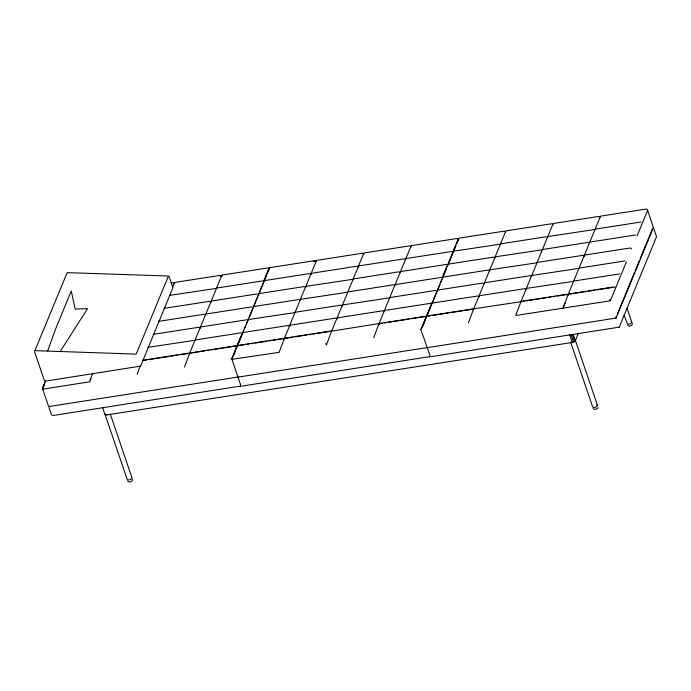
<?xml version="1.0" encoding="UTF-8"?>
<svg xmlns="http://www.w3.org/2000/svg" width="691" height="691" viewBox="0 0 691 691"><rect width="100%" height="100%" fill="white"/><g stroke="black" fill="none" stroke-linecap="round" stroke-linejoin="round"><path stroke-width="1.04" d="M137.146 374.444L140.074 366.1M184.471 367.085L189.757 352.997M373.753 337.623L379.039 323.535M468.394 322.887L473.68 308.808L520.383 301.786M563.035 308.16L568.322 294.072M49.121 406.515L237.557 377.105L237.099 377.07M458.548 239.138L458.28 239.958L457.934 239.345M458.496 239.423L458.28 239.958L457.632 239.276M632.541 323.82L631.928 325.09L630.563 325.876L628.991 326.117L627.678 325.521M653.099 228.073L653.116 228.134M49.51 406.265L49.052 406.317M230.846 358.689L231.235 358.819M238.792 376.802L238.404 377.053L426.839 347.642L426.39 347.608M420.128 329.227L420.586 329.262M428.075 347.34L427.686 347.59L615.672 318.136C616.32 318.992 615.042 317.324 616.484 316.167M609.41 299.764L609.868 299.799M331.671 331.162L378.046 323.69L379.1 324.64M158.697 320.892L158.559 321.384L204.484 314.241L205.858 315.182M189.982 352.453L205.797 314.077L251.809 306.873M205.875 314.016L211.265 301.043L257.467 293.891M211.221 301.043L216.611 288.061L262.502 280.917M216.568 288.061L221.958 275.087L267.849 267.944M242.541 332.596L288.432 325.452L289.805 326.402L289.97 324.753L305.785 286.368L352.488 279.345M305.863 286.307L316.478 260.412L362.49 253.217L363.855 254.158M331.948 330.358L342.416 304.956L389.111 297.933M342.494 304.895L347.875 291.922L393.766 284.77L395.14 285.72M347.841 291.922L353.222 278.939L399.113 271.796L400.486 272.746M353.187 278.939L358.569 265.966L404.46 258.823L405.833 259.764M358.534 265.966L363.915 252.992L409.806 245.849L411.18 246.791M379.264 322.991L395.079 284.614L441.402 277.402M395.157 284.554L400.547 271.58L446.438 264.428L447.803 265.379L453.097 251.291M400.504 271.58L405.893 258.598L451.784 251.455M405.85 258.598L411.24 245.625L457.131 238.481M431.789 303.142L431.935 302.649M426.589 315.623L431.823 303.133L477.723 295.99L479.088 296.94L479.252 295.282L489.841 269.818L536.423 262.856M489.798 269.818L495.188 256.845L541.77 249.883M495.145 256.845L500.534 243.871L546.426 236.728L547.79 237.669M500.491 243.871L505.881 230.898L551.772 223.746L553.137 224.696M521.23 300.896L531.699 275.493L578.393 268.471M531.776 275.433L537.157 262.45L583.057 255.307L584.422 256.257M537.123 262.459L547.738 236.564L594.433 229.542M547.816 236.503L553.197 223.53L599.088 216.387L600.462 217.328M568.546 293.528L579.015 268.125L625.027 260.922M579.093 268.065L584.482 255.091L630.373 247.948L631.738 248.89M584.439 255.091L589.829 242.109L635.72 234.966M589.786 242.118L595.176 229.136L641.067 221.992M595.132 229.136L600.522 216.162L646.413 209.019L647.778 209.96M47.627 350.976L55.22 329.935L71.251 291.006L75.207 309.05L87.541 308.678L60.264 351.391M42.669 387.53L45.433 380.836M42.652 388.385L45.096 382.46M42.669 388.783L44.665 383.946M89.994 380.162L92.749 373.468M91.065 378.823L89.83 381.812L42.505 389.18M172.543 287.292L174.633 282.455L220.524 275.312L221.897 276.253M140.739 365.798L172.828 287.948M231.96 358.068L237.082 345.638M237.307 345.085L242.429 332.656M264.04 280.209L269.153 267.78M231.934 358.923L268.98 269.015M233.549 355.45L235.139 351.581M236.339 348.679L237.03 345.889L244.467 344.731M238.369 343.747L242.075 334.764M242.481 333.762L243.716 330.773M244.519 328.812L245.771 325.781M246.557 323.863L248.605 318.914M249.416 316.936L266.545 275.355M267.365 273.377L268.6 270.38M268.998 269.421L269.214 268.885M284.398 338.27L279.112 352.35L231.951 359.32L237.687 376.172M284.623 337.726L289.866 325.236L335.757 318.093L337.122 319.035M331.723 330.903L326.428 344.982L325.599 343.487M421.242 328.605L426.364 316.176M442.629 276.702L447.863 264.212L493.754 257.069L495.127 258.011M453.322 250.747L458.556 238.257L504.447 231.114L505.821 232.064M421.216 329.46L455.818 245.486M456.63 243.508L458.478 239.224M422.832 325.988L424.024 323.086M424.827 321.151L426.019 318.249M427.651 314.284L428.886 311.287M429.707 309.292L430.942 306.303M432.592 302.304L437.109 291.326M437.524 290.332L439.994 284.338M440.815 282.343L442.05 279.354M442.871 277.35L446.161 269.369M449.012 262.442L451.024 257.553M451.836 255.601L453.149 252.405M453.849 250.712L455.861 245.823M456.665 243.871L457.883 240.917M473.905 308.264L479.148 295.774L525.039 288.631L526.404 289.572M521.005 301.44L515.711 315.519L610.352 300.792M563.856 306.165L565.091 303.168M102.51 407.396L104.937 414.548L106.846 414.902L572.234 342.46L575.344 340.672L578.203 333.727M610.516 300.395L626.392 261.863M637.085 235.916L647.562 210.496M617.296 314.189L634.398 272.695M635.21 270.717L639.279 260.844M640.091 258.866L652.304 229.222M616.268 317.644L653.315 227.745M619.395 326.834L656.441 236.927M421.069 330.255L426.969 346.709M458.383 239.397L458.28 239.958M597.75 408.243L598.147 407.707M45.373 381.156L140.532 366.126L140.014 366.429M52.507 415.585L240.623 386.088L240.105 386.381M241.79 386.122L429.906 356.625L429.387 356.919M431.072 356.66L619.188 327.163L618.67 327.456M627.057 308.281L631.911 322.524L630.14 323.924L627.609 324.321L624.068 315.174M571.155 342.451L573.694 342.062L575.456 340.654L597.611 405.747L595.849 407.154L593.319 407.543L592.541 406.541L570.731 342.468M597.56 408.502L594.614 409.53L593.042 408.571M300.438 299.341L347.141 292.319M389.733 297.588L435.745 290.384M542.392 249.537L588.404 242.334L589.769 243.275M171.118 282.999L173.519 282.671L174.573 283.621M269.274 267.719L315.165 260.576L316.538 261.526M220.058 276.124L222.191 275.787M313.412 261.587L316.608 261.094M169.286 295.428L215.868 288.467M263.927 280.701L309.818 273.558L311.192 274.5L311.209 273.334L357.143 266.19L358.508 267.132M453.21 251.239L499.792 244.269M163.94 308.402L209.831 301.259L211.204 302.209M258.581 293.675L304.472 286.532L305.845 287.473M253.234 306.649L299.125 299.505L300.499 300.447M442.516 277.186L488.416 270.043L489.781 270.984M153.247 334.358L199.138 327.214L200.511 328.156L200.528 326.99L246.462 319.847M247.888 319.622L294.47 312.66M295.212 312.263L341.104 305.111L342.468 306.061M437.17 290.16L483.069 283.016L484.434 283.958M484.495 282.792L530.386 275.649L531.75 276.599M147.9 347.331L194.482 340.369M195.225 339.963L241.116 332.82M337.182 317.869L383.082 310.725L384.446 311.667M384.507 310.501L430.398 303.358L431.763 304.299M526.464 288.406L573.046 281.444M573.789 281.038L619.68 273.895M142.553 360.305L188.444 353.161M189.878 352.946L235.769 345.794M237.194 345.578L283.085 338.435M284.519 338.21L330.41 331.067M379.16 323.474L425.051 316.331M426.477 316.115L472.376 308.972M521.118 301.38L567.017 294.236M568.443 294.012L614.334 286.869M144.514 360.287L146.639 359.959M148.764 359.631L168.95 356.487M171.074 356.159L177.449 355.165M179.574 354.829L189.135 353.343L189.818 354.103M189.705 353.256L204.579 350.942M206.704 350.605L208.829 350.277M210.954 349.948L231.148 346.804M233.273 346.476L236.46 345.975L237.134 346.744M246.592 344.403L248.717 344.066M250.842 343.738L252.966 343.41M255.091 343.082L266.778 341.259M268.903 340.931L271.027 340.594M273.152 340.266L283.776 338.616L284.459 339.376M284.346 338.521L292.846 337.199M294.971 336.871L306.666 335.049M308.791 334.72L310.915 334.392M313.04 334.055L315.165 333.727M317.29 333.399L331.101 331.248M378.988 323.794L382.175 323.293M384.3 322.965L386.424 322.637M388.549 322.3L408.744 319.164M410.869 318.827L417.243 317.843M419.368 317.506L425.742 316.513L426.416 317.281L426.312 316.426M428.437 316.098L430.562 315.761M432.687 315.433L448.623 312.954M450.748 312.626L473.059 309.153L473.741 309.913M520.954 301.699L524.141 301.198M526.266 300.87L532.64 299.877M534.765 299.548L546.451 297.726M548.576 297.398L550.701 297.061M552.826 296.733L554.951 296.404M557.076 296.076L567.7 294.418L568.382 295.178L568.27 294.331L586.339 291.516M588.464 291.187L594.839 290.194M596.964 289.866L612.9 287.387M108.193 414.514L105.654 414.911L104.885 413.9L104.937 414.548M615.025 287.05L615.698 287.819M631.133 321.514L631.911 322.524M596.843 404.745L597.611 405.747M127.541 481.031L129.122 481.99L130.694 481.739L132.059 480.962L132.663 479.234M169.105 276.521L172.819 287.387M647.571 210.323L653.306 227.175M653.824 228.704L656.433 236.365M573.254 334.548L575.344 340.672M572.286 334.28L574.713 341.423M571.146 334.928L573.582 342.08M569.453 334.289L572.234 342.46M427.496 348.238L430.096 355.9M238.205 377.701L240.814 385.362M110.301 414.134L132.119 478.207L130.349 479.606L127.818 480.003L127.049 478.993L104.885 413.9M34.55 351.65L44.397 380.56M42.661 388.955L48.396 405.798M48.914 407.336L51.523 414.989M34.887 350.657L67.157 272.643L168.457 276.003L136.187 354.112L34.887 350.657M616.061 317.972L615.543 318.266L616.061 317.972"/></g></svg>
